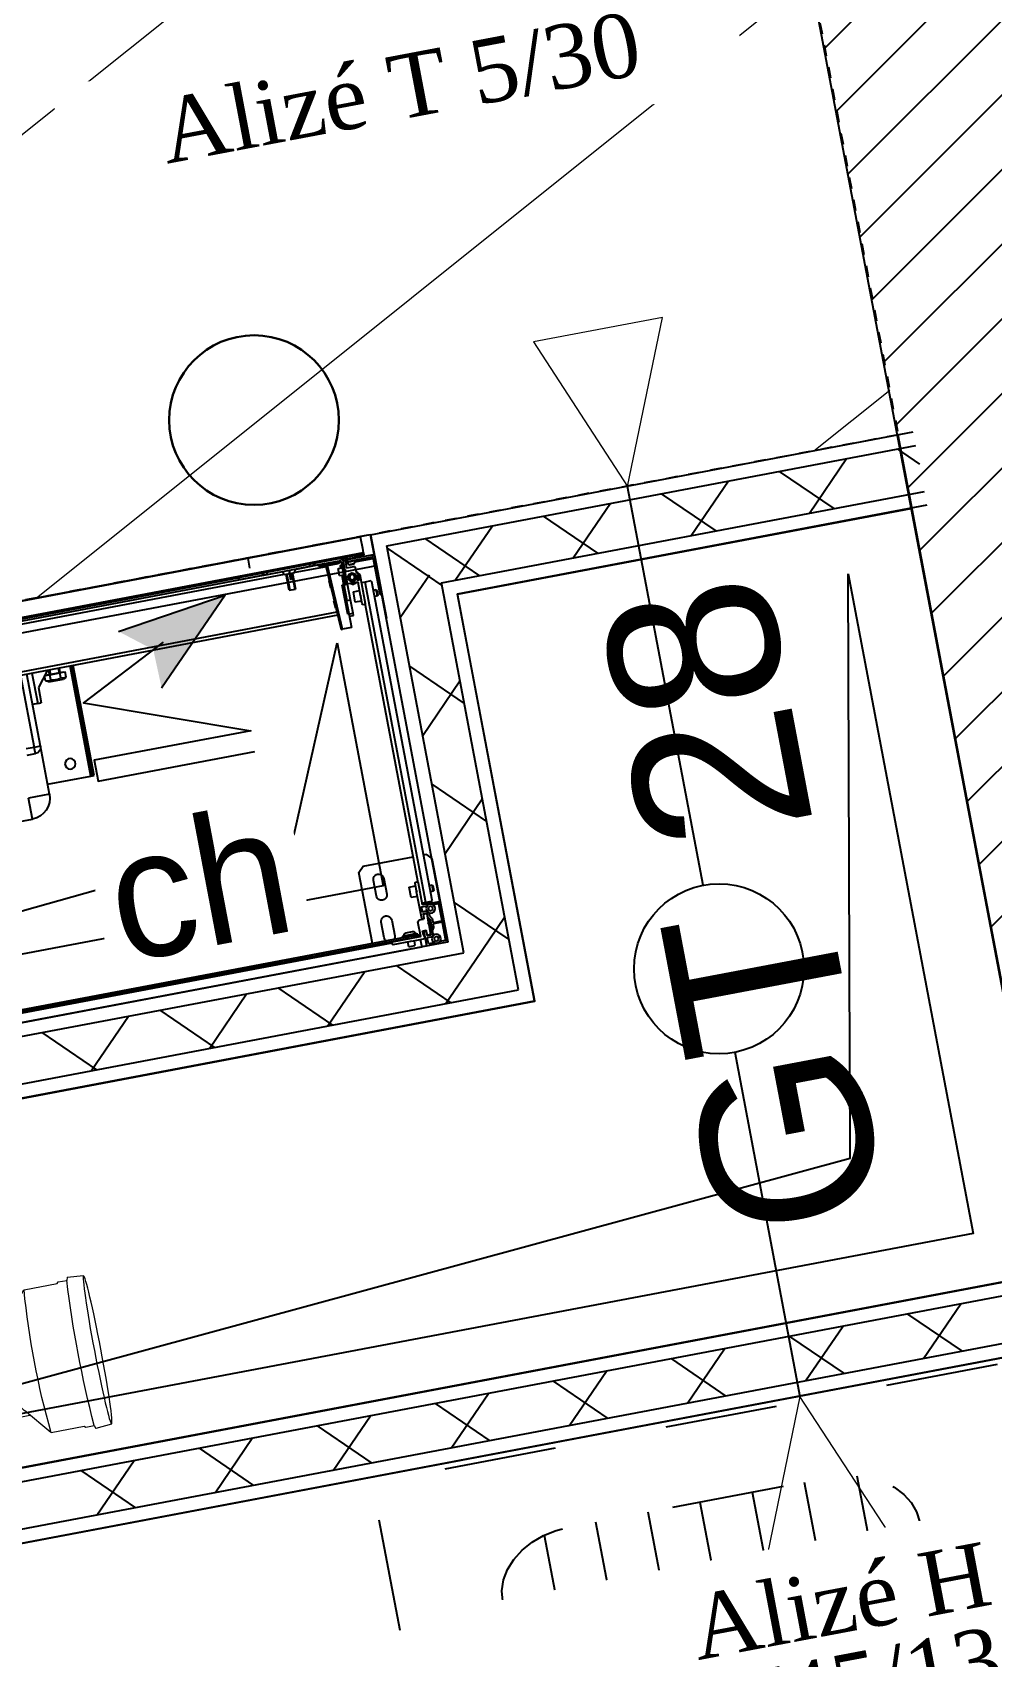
# Model space of a CAD drawing. Header units: centimetres. Extents: x 209280 to 319866, y -365283 to -277503.
# Drawn here: x 225575 to 226478, y -348580 to -347051 of the extents above; entities that cross this region are included whole.
import ezdxf

# ---------------------------------------------------------------- set-up
doc = ezdxf.new("R2010")
doc.units = ezdxf.units.CM
doc.linetypes.add('Style de ligne -1', pattern=[0.41664, 0.20828, -0.20836])
doc.layers.get('0').update_dxf_attribs({"color": 252})
for name, color, linetype in [('3-BAT C-Niveau 1', 252, 'Continuous'), ('prlm-EAU-CHU', 42, 'Continuous'), ('prlm-GT', 242, 'Continuous'), ('prlm-MOD', 64, 'Continuous'), ('prlm-VMC', 93, 'Continuous')]:
    doc.layers.add(name, color=color, linetype=linetype)
doc.layers.add('prlm-ELEC-CFO', color=1, linetype='Continuous', lineweight=25)
doc.styles.add('Geneva', font='arial.ttf')
doc.styles.add('prlm-elec-cfo', font='comic.ttf', dxfattribs={"height": 12})
doc.styles.add('prlm-vmc', font='pala.ttf', dxfattribs={"height": 14})

# ---------------------------------------------------------------- blocks, each defined once
blk = doc.blocks.new('MTI900_Alu_390')
at = {"layer": 'prlm-MOD', "color": 1, "linetype": 'Continuous'}
for p, q in [((-4.225, 0), (4.225, 0)), ((4.278, 0), (4.225, 0)), ((4.225, -0.07), (4.225, 0)), ((4.472, 0), (4.278, 0)), ((4.475, 0), (4.472, 0)), ((4.475, -0.003), (4.475, 0)), ((-4.105, -0.105), (4.105, -0.105)), ((-4.1, -0.12), (4.1, -0.12)), ((-3.96, -0.09), (3.96, -0.09)), ((3.775, -0.12), (3.775, -0.8)), ((3.895, -0.15), (3.895, -0.3)), ((3.96, -0.073), (3.96, -0.097)), ((4.13, -0.07), (3.963, -0.07)), ((3.963, -0.1), (4.229, -0.1)), ((3.995, -0.3), (3.995, -0.15)), ((4.067, -0.12), (4.067, -0.125)), ((4.067, -0.125), (4.203, -0.125)), ((4.067, -0.125), (4.067, -0.135)), ((4.067, -0.135), (4.203, -0.135)), ((4.105, -0.115), (4.095, -0.125)), ((4.105, -0.025), (4.165, -0.025)), ((4.105, -0.025), (4.105, -0.07)), ((4.105, -0.1), (4.105, -0.115)), ((4.165, -0.115), (4.105, -0.115)), ((4.135, -0.075), (4.13, -0.07)), ((4.14, -0.07), (4.135, -0.075)), ((4.267, -0.07), (4.14, -0.07)), ((4.165, -0.07), (4.165, -0.025)), ((4.165, -0.115), (4.165, -0.1)), ((4.165, -0.105), (4.225, -0.105)), ((4.175, -0.125), (4.165, -0.115)), ((4.17, -0.12), (4.225, -0.12)), ((4.203, -0.125), (4.203, -0.12)), ((4.203, -0.135), (4.203, -0.125)), ((4.225, -0.105), (4.225, -0.1)), ((4.225, -0.105), (4.225, -0.12)), ((4.235, -0.1), (4.235, -0.24)), ((4.26, -0.12), (4.27, -0.09)), ((4.26, -0.142), (4.26, -0.12)), ((4.292, -0.145), (4.263, -0.145)), ((4.27, -0.09), (4.27, -0.073)), ((4.275, -0.003), (4.275, -0.137)), ((4.278, -0.14), (4.292, -0.14)), ((4.293, -0.021), (4.293, -0.074)), ((4.295, -0.137), (4.295, -0.098)), ((4.295, -0.137), (4.295, -0.142)), ((4.347, -0.018), (4.296, -0.018)), ((4.296, -0.077), (4.331, -0.077)), ((4.298, -0.095), (4.332, -0.095)), ((4.327, -0.1), (4.298, -0.1)), ((4.33, -0.195), (4.33, -0.103)), ((4.335, -0.098), (4.335, -0.134)), ((4.336, -0.136), (4.354, -0.164)), ((4.353, -0.086), (4.353, -0.129)), ((4.354, -0.13), (4.372, -0.159)), ((4.355, -0.038), (4.375, -0.027)), ((4.355, -0.062), (4.355, -0.038)), ((4.375, -0.073), (4.355, -0.062)), ((4.375, -0.027), (4.395, -0.038)), ((4.395, -0.062), (4.375, -0.073)), ((4.395, -0.038), (4.395, -0.062)), ((4.454, -0.018), (4.403, -0.018)), ((4.457, -0.191), (4.457, -0.021)), ((4.475, -0.387), (4.475, -0.003)), ((4.103, -0.158), (4.168, -0.158)), ((4.235, -0.24), (4.25, -0.255)), ((4.25, -0.255), (4.292, -0.255)), ((4.275, -0.263), (4.275, -0.52)), ((4.292, -0.26), (4.278, -0.26)), ((4.295, -0.258), (4.295, -0.263)), ((4.295, -0.302), (4.295, -0.263)), ((4.298, -0.3), (4.327, -0.3)), ((4.332, -0.305), (4.298, -0.305)), ((4.33, -0.195), (4.325, -0.2)), ((4.325, -0.2), (4.33, -0.205)), ((4.338, -0.16), (4.33, -0.16)), ((4.33, -0.168), (4.342, -0.168)), ((4.33, -0.297), (4.33, -0.205)), ((4.33, -0.232), (4.342, -0.232)), ((4.33, -0.24), (4.338, -0.24)), ((4.354, -0.236), (4.335, -0.265)), ((4.335, -0.265), (4.335, -0.302)), ((4.338, -0.16), (4.338, -0.24)), ((4.355, -0.19), (4.338, -0.16)), ((4.338, -0.24), (4.355, -0.21)), ((4.353, -0.271), (4.353, -0.304)), ((4.373, -0.24), (4.354, -0.27)), ((4.355, -0.166), (4.355, -0.234)), ((4.373, -0.16), (4.373, -0.191)), ((4.373, -0.209), (4.373, -0.24)), ((4.454, -0.194), (4.376, -0.194)), ((4.376, -0.206), (4.454, -0.206)), ((4.457, -0.369), (4.457, -0.209)), ((4.293, -0.326), (4.293, -0.369)), ((4.328, -0.323), (4.296, -0.323)), ((4.296, -0.372), (4.347, -0.372)), ((4.305, -0.6), (4.305, -0.393)), ((4.34, -0.405), (4.305, -0.405)), ((4.308, -0.39), (4.472, -0.39)), ((4.34, -0.405), (4.34, -3.475)), ((4.395, -0.405), (4.34, -0.405)), ((4.355, -0.328), (4.375, -0.317)), ((4.355, -0.352), (4.355, -0.328)), ((4.375, -0.363), (4.355, -0.352)), ((4.375, -0.317), (4.395, -0.328)), ((4.395, -0.352), (4.375, -0.363)), ((4.395, -0.328), (4.395, -0.352)), ((4.405, -0.415), (4.395, -0.405)), ((4.403, -0.372), (4.454, -0.372)), ((4.405, -0.415), (4.405, -3.465)), ((4.475, -0.8), (4.475, -0.387)), ((3.895, -0.55), (3.895, -0.7)), ((3.995, -0.7), (3.995, -0.55)), ((4.215, -0.475), (4.215, -0.575)), ((4.275, -0.475), (4.215, -0.475)), ((4.215, -0.575), (4.275, -0.575)), ((4.275, -0.52), (4.278, -0.523)), ((4.275, -0.52), (4.275, -0.53)), ((4.278, -0.527), (4.275, -0.53)), ((4.275, -0.53), (4.275, -0.6)), ((4.285, -0.61), (4.295, -0.61)), ((4.305, -0.6), (4.305, -3.277)), ((4.43, -0.495), (4.405, -0.495)), ((4.405, -0.555), (4.43, -0.555)), ((4.43, -0.495), (4.43, -0.555)), ((4.435, -0.5), (4.43, -0.495)), ((4.43, -0.555), (4.435, -0.55)), ((4.435, -0.55), (4.435, -0.5)), ((3.775, -0.8), (3.825, -0.85)), ((3.825, -0.85), (4.305, -0.85)), ((4.405, -0.85), (4.425, -0.85)), ((4.425, -0.85), (4.475, -0.8)), ((-0.85, -1.865), (0.85, -1.865)), ((0.85, -1.865), (0.85, -2.065)), ((1.05, -2.065), (0.85, -2.065)), ((1.05, -2.065), (1.05, -2.525)), ((1.05, -2.16), (1.465, -2.16)), ((1.465, -2.16), (1.48, -2.16)), ((1.465, -2.16), (1.465, -3.215)), ((1.48, -2.16), (1.48, -3.215)), ((1.48, -2.16), (1.495, -2.16)), ((1.495, -2.16), (1.495, -3.215)), ((0.912, -2.465), (0.99, -2.465)), ((0.99, -2.525), (0.912, -2.525)), ((0.99, -2.465), (0.99, -2.525)), ((0.99, -3.215), (0.99, -2.525)), ((1.05, -2.525), (0.99, -2.525)), ((1.05, -2.525), (1.05, -3.215)), ((1.1, -2.925), (1.05, -2.925)), ((1.1, -3.215), (1.1, -2.925)), ((1.1, -2.925), (1.134, -2.925)), ((1.134, -3.071), (1.134, -2.925)), ((1.25, -3.215), (1.134, -3.071)), ((1.24, -3.106), (1.212, -3.12)), ((1.212, -3.12), (1.212, -3.167)), ((1.214, -3.17), (1.236, -3.17)), ((1.225, -3.17), (1.225, -3.172)), ((1.225, -3.172), (1.395, -3.172)), ((1.236, -3.17), (1.261, -3.17)), ((1.24, -3.106), (1.38, -3.106)), ((1.26, -3.172), (1.26, -3.215)), ((1.261, -3.12), (1.261, -3.17)), ((1.261, -3.17), (1.31, -3.17)), ((1.269, -3.215), (1.269, -3.172)), ((1.31, -3.17), (1.359, -3.17)), ((1.351, -3.215), (1.351, -3.172)), ((1.359, -3.12), (1.359, -3.17)), ((1.359, -3.17), (1.384, -3.17)), ((1.36, -3.215), (1.36, -3.172)), ((1.408, -3.12), (1.38, -3.106)), ((1.384, -3.17), (1.408, -3.17)), ((1.395, -3.172), (1.395, -3.17)), ((1.408, -3.12), (1.408, -3.17)), ((4.007, -3.691), (4.035, -3.077)), ((4.05, -3.077), (4.022, -3.692)), ((4.035, -3.077), (4.05, -3.077)), ((4.135, -3.077), (4.05, -3.077)), ((4.125, -3.207), (4.125, -3.487)), ((4.125, -3.207), (4.175, -3.207)), ((4.136, -3.497), (4.135, -3.077)), ((4.135, -3.187), (4.175, -3.187)), ((4.175, -3.187), (4.175, -3.207)), ((4.175, -3.207), (4.175, -3.337)), ((4.029, -3.215), (-0.132, -3.215)), ((4.027, -3.245), (-0.132, -3.245)), ((4.017, -3.356), (4.021, -3.285)), ((4.017, -3.356), (4.022, -3.356)), ((4.026, -3.286), (4.021, -3.285)), ((4.14, -3.337), (4.175, -3.337)), ((4.14, -3.487), (4.14, -3.337)), ((4.175, -3.337), (4.175, -3.487)), ((4.215, -3.305), (4.215, -3.405)), ((4.275, -3.305), (4.215, -3.305)), ((4.275, -3.277), (4.275, -3.346)), ((4.275, -3.346), (4.275, -3.358)), ((4.275, -3.358), (4.275, -3.484)), ((4.276, -3.348), (4.278, -3.35)), ((4.278, -3.354), (4.276, -3.356)), ((4.295, -3.267), (4.285, -3.267)), ((4.305, -3.553), (4.305, -3.277)), ((4.43, -3.325), (4.405, -3.325)), ((4.43, -3.325), (4.43, -3.385)), ((4.435, -3.33), (4.43, -3.325)), ((4.435, -3.38), (4.435, -3.33)), ((4.455, -3.355), (4.455, -3.335)), ((4.455, -3.335), (4.475, -3.335)), ((4.455, -3.69), (4.455, -3.355)), ((4.475, -3.355), (4.455, -3.355)), ((4.475, -3.335), (4.475, -3.355)), ((4.475, -3.69), (4.475, -3.355)), ((4.008, -3.552), (4.012, -3.482)), ((4.017, -3.482), (4.012, -3.482)), ((4.125, -3.487), (4.14, -3.487)), ((4.14, -3.497), (4.136, -3.497)), ((4.14, -3.487), (4.155, -3.487)), ((4.14, -3.487), (4.14, -3.577)), ((4.155, -3.487), (4.175, -3.487)), ((4.155, -3.497), (4.155, -3.487)), ((4.155, -3.702), (4.155, -3.497)), ((4.175, -3.497), (4.155, -3.497)), ((4.175, -3.487), (4.175, -3.49)), ((4.175, -3.49), (4.175, -3.601)), ((4.272, -3.487), (4.178, -3.487)), ((4.215, -3.405), (4.275, -3.405)), ((4.22, -3.478), (4.23, -3.472)), ((4.23, -3.472), (4.24, -3.478)), ((4.271, -3.507), (4.271, -3.518)), ((4.287, -3.504), (4.274, -3.504)), ((4.285, -3.504), (4.29, -3.507)), ((4.29, -3.549), (4.29, -3.507)), ((4.34, -3.475), (4.305, -3.475)), ((4.395, -3.475), (4.34, -3.475)), ((4.395, -3.475), (4.405, -3.465)), ((4.405, -3.385), (4.43, -3.385)), ((4.43, -3.385), (4.435, -3.38)), ((3.625, -3.532), (3.685, -3.532)), ((3.625, -3.532), (3.625, -3.682)), ((3.631, -3.682), (3.631, -3.532)), ((3.655, -3.641), (3.655, -3.627)), ((3.66, -3.627), (3.655, -3.627)), ((3.655, -3.717), (3.655, -3.641)), ((3.66, -3.641), (3.655, -3.641)), ((3.66, -3.641), (3.66, -3.627)), ((3.66, -3.717), (3.66, -3.641)), ((3.679, -3.682), (3.679, -3.532)), ((3.685, -3.682), (3.685, -3.532)), ((4.008, -3.552), (4.013, -3.552)), ((4.115, -3.577), (4.115, -3.647)), ((4.155, -3.577), (4.115, -3.577)), ((4.115, -3.647), (4.155, -3.647)), ((4.14, -3.647), (4.14, -3.657)), ((4.175, -3.623), (4.175, -3.601)), ((4.175, -3.623), (4.175, -3.734)), ((4.176, -3.603), (4.183, -3.61)), ((4.183, -3.614), (4.176, -3.621)), ((4.195, -3.561), (4.195, -3.523)), ((4.195, -3.674), (4.195, -3.64)), ((4.198, -3.637), (4.266, -3.637)), ((4.222, -3.663), (4.213, -3.676)), ((4.227, -3.657), (4.225, -3.659)), ((4.265, -3.659), (4.225, -3.659)), ((4.225, -3.659), (4.225, -3.662)), ((4.265, -3.662), (4.225, -3.662)), ((4.263, -3.657), (4.227, -3.657)), ((4.229, -3.657), (4.229, -3.662)), ((4.261, -3.657), (4.261, -3.662)), ((4.265, -3.659), (4.263, -3.657)), ((4.265, -3.662), (4.265, -3.659)), ((4.268, -3.521), (4.266, -3.521)), ((4.277, -3.676), (4.268, -3.663)), ((4.273, -3.542), (4.276, -3.542)), ((4.276, -3.627), (4.276, -3.584)), ((4.277, -3.582), (4.304, -3.555)), ((4.279, -3.545), (4.279, -3.549)), ((4.291, -3.577), (4.281, -3.583)), ((4.282, -3.552), (4.287, -3.552)), ((4.291, -3.568), (4.291, -3.577)), ((-4.375, -3.737), (4.375, -3.737)), ((4.375, -3.747), (-4.375, -3.747)), ((-0.167, -3.735), (3.175, -3.735)), ((-0.16, -3.715), (3.598, -3.715)), ((3.604, -3.685), (-0.15, -3.685)), ((3.175, -3.717), (3.185, -3.717)), ((3.175, -3.737), (3.175, -3.717)), ((3.185, -3.717), (3.403, -3.717)), ((3.185, -3.717), (3.185, -3.737)), ((3.403, -3.737), (3.403, -3.717)), ((3.403, -3.717), (3.417, -3.717)), ((3.417, -3.717), (3.45, -3.717)), ((3.417, -3.717), (3.417, -3.737)), ((3.45, -3.717), (3.86, -3.717)), ((3.45, -3.717), (3.45, -3.737)), ((3.605, -3.682), (3.598, -3.717)), ((3.655, -3.682), (3.605, -3.682)), ((3.705, -3.682), (3.66, -3.682)), ((3.712, -3.717), (3.705, -3.682)), ((4.007, -3.685), (3.706, -3.685)), ((3.712, -3.715), (3.935, -3.715)), ((3.86, -3.717), (3.893, -3.717)), ((3.86, -3.717), (3.86, -3.737)), ((3.893, -3.717), (3.907, -3.717)), ((3.893, -3.737), (3.893, -3.717)), ((3.907, -3.717), (4.14, -3.717)), ((3.907, -3.717), (3.907, -3.737)), ((3.935, -3.717), (3.935, -3.712)), ((3.965, -3.712), (3.935, -3.712)), ((3.945, -3.702), (3.965, -3.702)), ((3.965, -3.702), (4.105, -3.702)), ((3.965, -3.712), (3.965, -3.702)), ((3.965, -3.712), (3.965, -3.717)), ((4.105, -3.712), (3.965, -3.712)), ((4.007, -3.692), (4.007, -3.691)), ((4.007, -3.691), (4.022, -3.692)), ((4.022, -3.692), (4.125, -3.692)), ((4.022, -3.692), (4.022, -3.692)), ((4.105, -3.702), (4.125, -3.702)), ((4.105, -3.712), (4.105, -3.702)), ((4.105, -3.717), (4.105, -3.712)), ((4.135, -3.712), (4.105, -3.712)), ((4.125, -3.692), (4.125, -3.702)), ((4.135, -3.712), (4.135, -3.717)), ((4.165, -3.726), (4.165, -3.737)), ((4.175, -3.734), (4.175, -3.737)), ((4.195, -3.722), (4.195, -3.693)), ((4.195, -3.695), (4.215, -3.695)), ((4.215, -3.715), (4.195, -3.715)), ((4.211, -3.677), (4.198, -3.677)), ((4.198, -3.69), (4.225, -3.69)), ((4.198, -3.725), (4.212, -3.725)), ((4.215, -3.695), (4.45, -3.695)), ((4.215, -3.695), (4.215, -3.715)), ((4.215, -3.715), (4.45, -3.715)), ((4.215, -3.72), (4.225, -3.72)), ((4.215, -3.722), (4.215, -3.72)), ((4.225, -3.716), (4.221, -3.72)), ((4.225, -3.69), (4.225, -3.695)), ((4.229, -3.716), (4.225, -3.716)), ((4.228, -3.692), (4.237, -3.692)), ((4.229, -3.69), (4.229, -3.695)), ((4.26, -3.715), (4.231, -3.715)), ((4.243, -3.732), (4.238, -3.737)), ((4.243, -3.687), (4.239, -3.691)), ((4.249, -3.734), (4.241, -3.734)), ((4.251, -3.691), (4.247, -3.687)), ((4.252, -3.737), (4.247, -3.732)), ((4.253, -3.692), (4.263, -3.692)), ((4.261, -3.69), (4.261, -3.695)), ((4.265, -3.716), (4.262, -3.716)), ((4.283, -3.69), (4.265, -3.69)), ((4.265, -3.695), (4.265, -3.69)), ((4.269, -3.72), (4.265, -3.716)), ((4.265, -3.72), (4.283, -3.72)), ((4.452, -3.677), (4.279, -3.677)), ((4.286, -3.692), (4.445, -3.692)), ((4.342, -3.715), (4.289, -3.715)), ((4.295, -3.734), (4.295, -3.73)), ((4.298, -3.727), (4.342, -3.727)), ((4.378, -3.727), (4.298, -3.727)), ((4.298, -3.727), (4.298, -3.737)), ((4.345, -3.724), (4.345, -3.718)), ((4.375, -3.737), (4.375, -3.747)), ((4.375, -3.747), (4.378, -3.747)), ((4.375, -3.792), (4.375, -3.747)), ((4.375, -3.902), (4.375, -3.792)), ((4.378, -3.747), (4.378, -3.727)), ((4.455, -3.682), (4.455, -3.68)), ((-4.375, -3.902), (4.375, -3.902))]:
    blk.add_line(p, q, dxfattribs=at)
at = {"layer": 'prlm-MOD', "color": 1, "ltscale": 50}
blk.add_lwpolyline([(3.3, -3.806), (3.3, -3.902)], dxfattribs=at)
at = {"layer": 'prlm-MOD', "color": 1, "linetype": 'Continuous'}
for centre, radius in [((4.375, -0.05), 0.0425), ((4.375, -0.34), 0.0425), ((1.295, -2.31), 0.05), ((4.23, -3.542), 0.035), ((4.23, -3.542), 0.03), ((4.23, -3.542), 0.025)]:
    blk.add_circle(centre, radius, dxfattribs=at)
for centre, radius, start, end in [((4.278, -0.003), 0.003, 90, 180), ((4.472, -0.003), 0.003, 0, 90), ((3.945, -0.15), 0.05, 143.1301, 180), ((3.963, -0.073), 0.003, 90, 180), ((3.963, -0.097), 0.003, 180, 270), ((3.945, -0.15), 0.05, 0, 36.8699), ((4.103, -0.133), 0.02, 185.7392, 187.1808), ((4.103, -0.138), 0.02, 171.3731, 270), ((4.168, -0.138), 0.02, 270, 8.6269), ((4.168, -0.133), 0.02, 352.8192, 354.2608), ((4.232, -0.1), 0.003, 0, 180), ((4.263, -0.12), 0.003, 161.5651, 180), ((4.263, -0.142), 0.003, 180, 270), ((4.267, -0.073), 0.003, 0, 90), ((4.267, -0.09), 0.003, 341.5651, 0), ((4.278, -0.137), 0.003, 180, 270), ((4.292, -0.137), 0.003, 270, 0), ((4.292, -0.142), 0.003, 270, 0), ((4.296, -0.021), 0.003, 90, 180), ((4.296, -0.074), 0.003, 180, 270), ((4.298, -0.098), 0.003, 90, 180), ((4.298, -0.103), 0.003, 90, 180), ((4.327, -0.103), 0.003, 0, 90), ((4.331, -0.067), 0.01, 270, 326.3475), ((4.332, -0.098), 0.003, 0, 90), ((4.338, -0.134), 0.003, 180, 213.6901), ((4.347, -0.021), 0.003, 84.5182, 90), ((4.356, -0.129), 0.003, 180, 213.6901), ((4.403, -0.021), 0.003, 90, 95.4818), ((4.454, -0.021), 0.003, 0, 90), ((3.945, -0.3), 0.05, 180, 0), ((4.278, -0.263), 0.003, 90, 180), ((4.292, -0.258), 0.003, 0, 90), ((4.292, -0.263), 0.003, 0, 90), ((4.298, -0.297), 0.003, 180, 270), ((4.298, -0.302), 0.003, 180, 270), ((4.327, -0.297), 0.003, 270, 0), ((4.332, -0.302), 0.003, 270, 0), ((4.356, -0.271), 0.003, 146.3099, 180), ((4.352, -0.166), 0.003, 0, 33.6901), ((4.352, -0.234), 0.003, 326.3099, 0), ((4.37, -0.16), 0.003, 0, 33.6901), ((4.376, -0.191), 0.003, 180, 270), ((4.376, -0.209), 0.003, 90, 180), ((4.454, -0.191), 0.003, 270, 0), ((4.454, -0.209), 0.003, 0, 90), ((4.296, -0.326), 0.003, 90, 180), ((4.296, -0.369), 0.003, 180, 270), ((4.308, -0.393), 0.003, 90, 180), ((4.328, -0.333), 0.01, 46.149, 90), ((4.347, -0.369), 0.003, 270, 275.4818), ((4.403, -0.369), 0.003, 264.5182, 270), ((4.454, -0.369), 0.003, 270, 0), ((4.472, -0.387), 0.003, 270, 0), ((3.945, -0.55), 0.05, 0, 180), ((4.285, -0.6), 0.01, 180, 270), ((4.276, -0.525), 0.003, 315, 45), ((4.295, -0.6), 0.01, 270, 0), ((3.945, -0.7), 0.05, 180, 0), ((0.85, -2.065), 0.2, 0, 90), ((0.99, -2.525), 0.06, 0, 90), ((1.236, -3.162), 0.0487, 59.7422, 120.2578), ((1.384, -3.162), 0.0487, 59.7422, 120.2578), ((4.285, -3.277), 0.01, 90, 180), ((4.278, -3.346), 0.003, 180, 225), ((4.278, -3.358), 0.003, 135, 180), ((4.276, -3.352), 0.003, 315, 45), ((4.295, -3.277), 0.01, 0, 90), ((4.178, -3.49), 0.003, 90, 180), ((4.23, -3.542), 0.04, 33.9272, 355.9994), ((4.23, -3.542), 0.065, 57.7958, 122.2042), ((4.23, -3.542), 0.06, 66.4435, 113.5565), ((4.274, -3.507), 0.003, 90, 180), ((4.272, -3.484), 0.003, 270, 0), ((4.23, -3.542), 0.06, 0, 39.2965), ((4.23, -3.542), 0.065, 22.6199, 35.7758), ((4.287, -3.507), 0.003, 0, 90), ((4.16, -3.657), 0.02, 180, 230.1159), ((4.178, -3.601), 0.003, 180, 225), ((4.178, -3.623), 0.003, 135, 180), ((4.181, -3.612), 0.003, 315, 45), ((4.198, -3.64), 0.003, 90, 180), ((4.225, -3.665), 0.003, 90, 145.008), ((4.266, -3.518), 0.003, 213.9272, 270), ((4.23, -3.542), 0.04, 0, 33.9272), ((4.265, -3.665), 0.003, 34.992, 90), ((4.266, -3.627), 0.01, 270, 0), ((4.268, -3.518), 0.003, 270, 0), ((4.273, -3.545), 0.003, 90, 175.9994), ((4.23, -3.542), 0.04, 355.9994, 0), ((4.276, -3.545), 0.003, 0, 90), ((4.23, -3.542), 0.065, 315.0475, 333.838), ((4.279, -3.584), 0.003, 135, 180), ((4.282, -3.549), 0.003, 180, 270), ((4.287, -3.549), 0.003, 270, 0), ((4.23, -3.542), 0.06, 351.491, 0), ((4.302, -3.553), 0.003, 315, 0), ((3.945, -3.712), 0.01, 90, 180), ((3.997, -3.692), 0.01, 270, 357.3974), ((4.125, -3.712), 0.02, 347.588, 90), ((4.125, -3.712), 0.01, 0, 90), ((4.14, -3.702), 0.035, 270, 0), ((4.14, -3.702), 0.015, 270, 0), ((4.115, -3.71), 0.05, 37.0861, 50.1159), ((4.178, -3.734), 0.003, 180, 270), ((4.198, -3.674), 0.003, 180, 270), ((4.198, -3.693), 0.003, 90, 180), ((4.198, -3.722), 0.003, 180, 270), ((4.211, -3.674), 0.003, 270, 325.008), ((4.212, -3.722), 0.003, 270, 0), ((4.225, -3.693), 0.003, 19.4712, 90), ((4.215, -3.715), 0.01, 353.9388, 0), ((4.225, -3.717), 0.003, 270, 350.4059), ((4.231, -3.718), 0.003, 90, 170.4059), ((4.237, -3.689), 0.003, 270, 315), ((4.245, -3.689), 0.003, 45, 135), ((4.245, -3.734), 0.003, 45, 135), ((4.253, -3.689), 0.003, 225, 270), ((4.26, -3.718), 0.003, 9.5941, 90), ((4.265, -3.717), 0.003, 189.5941, 270), ((4.265, -3.693), 0.003, 90, 160.5288), ((4.275, -3.715), 0.01, 180, 186.0612), ((4.279, -3.674), 0.003, 214.992, 270), ((4.283, -3.693), 0.003, 19.4712, 90), ((4.283, -3.717), 0.003, 270, 350.4059), ((4.289, -3.718), 0.003, 90, 170.4059), ((4.292, -3.734), 0.003, 270, 0), ((4.298, -3.73), 0.003, 90, 180), ((4.342, -3.718), 0.003, 0, 90), ((4.342, -3.724), 0.003, 270, 0), ((4.445, -3.682), 0.01, 270, 0), ((4.45, -3.69), 0.025, 270, 0), ((4.45, -3.69), 0.005, 270, 0), ((4.452, -3.68), 0.003, 0, 90)]:
    blk.add_arc(centre, radius, start, end, dxfattribs=at)
for centre, major_axis, ratio, start_param, end_param in [((3.997, -3.692), (-0.025, 0), 0.4, 1.570796, 3.096169), ((4.022, -3.693), (-0.015, 0.0007), 0.045361, -1.568734, 0)]:
    blk.add_ellipse(centre, major_axis=major_axis, ratio=ratio, start_param=start_param, end_param=end_param, dxfattribs=at)
blk.add_open_spline([(1.261, -3.12), (1.269, -3.118), (1.277, -3.117), (1.294, -3.114), (1.302, -3.114), (1.314, -3.114), (1.318, -3.114), (1.326, -3.114), (1.331, -3.115), (1.343, -3.117), (1.351, -3.118), (1.359, -3.12)], degree=3, knots=[0, 0, 0, 0, 0.25, 0.25, 0.5, 0.5, 0.625, 0.625, 0.75, 0.75, 1, 1, 1, 1], dxfattribs=at)
blk = doc.blocks.new('xi.be')
at = {"layer": 'prlm-VMC', "color": 0, "linetype": 'ByBlock', "lineweight": 5, "flags": 128}
blk.add_lwpolyline([(-6.17, -15), (6.17, -15), (0, 0)], close=True, dxfattribs=at)
at = {"layer": 'prlm-VMC', "color": 0, "linetype": 'ByBlock', "lineweight": 5}
blk.add_solid([(0, -1), (5.17, -14), (-5.17, -14), (0, -1)], dxfattribs=at)
blk = doc.blocks.new('xi.aam22')
at = {"layer": 'prlm-EAU-CHU', "color": 0, "lineweight": 13}
for p, q in [((-5.8, 13.12), (-5.89, 11.33)), ((5.89, 11.33), (5.8, 13.12)), ((-5.41, 10.46), (-5.41, 7.11)), ((5.41, 7.11), (5.41, 10.46)), ((-13.12, 7.25), (-14.67, 7.11)), ((-13.12, 7.25), (-13.03, 6.97)), ((-12.22, 6.97), (-13.03, 6.97)), ((-12.09, 6.85), (-12.22, 6.97)), ((-8.92, 6.85), (-12.09, 6.85)), ((-6.83, 4.34), (-8.91, 6.84)), ((-5, 6.32), (-5, 4.87)), ((5, 3.93), (5, 6.32)), ((-7.27, 4.87), (-4.96, 4.87)), ((-8.91, -6.84), (-6.83, -4.34)), ((-4.09, -4.87), (-7.27, -4.87)), ((-14.67, -7.11), (-13.12, -7.25)), ((-13.03, -6.94), (-13.12, -7.25)), ((-13.03, -6.97), (-12.22, -6.97)), ((-12.22, -6.97), (-12.09, -6.85)), ((-12.09, -6.85), (-8.92, -6.85))]:
    blk.add_line(p, q, dxfattribs=at)
at = {"layer": 'prlm-EAU-CHU', "color": 0, "lineweight": 13, "flags": 128}
blk.add_lwpolyline([(-4.96, 4.87), (-4.86, 4.84), (-4.68, 4.73), (-4.43, 4.56)], dxfattribs=at)
at = {"layer": 'prlm-EAU-CHU', "color": 0, "lineweight": 13}
for radius in [6.36, 4.67]:
    blk.add_circle((0, 0), radius, dxfattribs=at)
for centre, radius, start, end in [((-119.65, -0.01), 106.84, 356.281, 3.7477), ((-87.18, 0), 78.56, 354.9975, 5.0025), ((-4.48, 7.14), 0.936, 184.6605, 218.1259), ((-2.54, 9.09), 3.68, 223.507, 258.776), ((2.54, 9.09), 3.68, 281.224, 316.493), ((4.48, 7.14), 0.936, 321.8741, 355.3395), ((-11.68, 0.73), 6.05, 16.1332, 36.5542), ((-11.68, -0.73), 6.05, 323.4458, 343.8668)]:
    blk.add_arc(centre, radius, start, end, dxfattribs=at)
for centre, major_axis, ratio in [((0, 13.07), (5.79, 0), 0.383426), ((0, 13.07), (5.11, 0), 0.383329), ((-14.67, 0), (0, -7.1), 0.043635)]:
    blk.add_ellipse(centre, major_axis=major_axis, ratio=ratio, dxfattribs=at)
for centre, major_axis, ratio, start_param, end_param in [((0, 12.09), (-4.1, -0.03), 0.383971, 2.986035, 6.398097), ((0, 11.41), (-5.89, 0), 0.391508, 0.036281, 3.105311)]:
    blk.add_ellipse(centre, major_axis=major_axis, ratio=ratio, start_param=start_param, end_param=end_param, dxfattribs=at)
blk = doc.blocks.new('xi.CH')
at = {"layer": 'prlm-ELEC-CFO', "lineweight": 5}
blk.add_hatch(color=0, dxfattribs=at).paths.add_polyline_path([(-3, 6), (-0.1, 3.7), (0, 0), (7.5, 7.5)])
at = {"layer": 'prlm-ELEC-CFO', "color": 0}
for points in [[(-3, 6), (7.5, 7.5), (0, 0)], [(0.95, 4.23), (-7.5, 0), (7.5, -5.5), (-7.5, -5.5), (-7.5, -7.5), (7.5, -7.5)]]:
    blk.add_lwpolyline(points, dxfattribs=at)
blk = doc.blocks.new('Groupe-122-1')
at = {"linetype": 'Style de ligne -1', "ltscale": 50.8}
for p, q in [((13734.04, -48311.63), (13739.63, -48341.1)), ((13739, -48311.03), (13744.47, -48339.84)), ((13724.22, -48313.5), (13729.81, -48342.96)), ((13729.13, -48312.57), (13734.72, -48342.03)), ((13714.4, -48315.36), (13720, -48344.83)), ((13719.31, -48314.43), (13724.9, -48343.9)), ((13709.56, -48316.62), (13715.03, -48345.43)), ((13744.47, -48339.84), (13744.54, -48340.17)), ((13715.03, -48345.43), (13715.09, -48345.76))]:
    blk.add_line(p, q, dxfattribs=at)
at = {"linetype": 'Style de ligne -1', "ltscale": 50.8, "flags": 128}
blk.add_lwpolyline([(13748.38, -48333.63), (13748.46, -48334.62), (13748.3, -48335.63), (13747.93, -48336.61), (13747.35, -48337.56), (13746.56, -48338.42), (13745.62, -48339.18), (13744.54, -48339.82), (13743.34, -48340.3), (13742.08, -48340.63), (13717.54, -48345.29), (13716.25, -48345.45), (13714.96, -48345.44), (13713.72, -48345.24), (13712.56, -48344.87), (13711.52, -48344.36), (13710.63, -48343.69), (13709.92, -48342.91), (13709.41, -48342.03), (13709.12, -48341.08), (13705.65, -48322.83), (13705.58, -48321.84), (13705.73, -48320.83), (13706.1, -48319.85), (13706.69, -48318.9), (13707.47, -48318.04), (13708.41, -48317.28), (13709.49, -48316.64), (13710.69, -48316.16), (13711.95, -48315.83), (13736.49, -48311.17), (13737.78, -48311.01), (13739.08, -48311.02), (13740.31, -48311.23), (13741.47, -48311.59), (13742.51, -48312.1), (13743.4, -48312.77), (13744.11, -48313.55), (13744.62, -48314.43), (13744.92, -48315.38), (13748.38, -48333.63)], close=True, dxfattribs=at)
blk = doc.blocks.new('Groupe-123-1')
at = {"linetype": 'Style de ligne -1', "ltscale": 50.8, "flags": 128}
for points in [[(13715.69, -48429.57), (13693.36, -48311.67), (13752.32, -48300.5), (13774.64, -48418.41)], [(13754.2, -48364.29), (13754.32, -48365.44), (13754.23, -48366.6), (13753.95, -48367.73), (13753.47, -48368.79), (13752.82, -48369.75), (13752.01, -48370.58), (13751.06, -48371.26), (13750.01, -48371.77), (13748.89, -48372.08), (13722.73, -48377.05), (13721.57, -48377.17), (13720.41, -48377.08), (13719.28, -48376.8), (13718.22, -48376.32), (13717.27, -48375.66), (13716.43, -48374.85), (13715.75, -48373.9), (13715.25, -48372.86), (13714.93, -48371.74), (13712.76, -48360.29), (13712.76, -48360.29), (13712.64, -48359.13), (13712.73, -48357.97), (13713.01, -48356.84), (13713.49, -48355.78), (13714.14, -48354.82), (13714.95, -48353.99), (13715.9, -48353.31), (13716.94, -48352.81), (13718.06, -48352.49), (13744.23, -48347.52), (13744.23, -48347.52), (13745.39, -48347.41), (13746.55, -48347.49), (13747.68, -48347.78), (13748.74, -48348.26), (13749.69, -48348.91), (13750.53, -48349.72), (13751.21, -48350.67), (13751.71, -48351.71), (13752.02, -48352.83), (13754.2, -48364.29)], [(13745.24, -48368.02), (13745.2, -48367.6), (13745.23, -48367.17), (13745.32, -48366.77), (13745.49, -48366.37), (13745.72, -48366.02), (13746.01, -48365.71), (13746.35, -48365.45), (13746.72, -48365.25), (13747.13, -48365.12), (13747.54, -48365.05), (13747.97, -48365.07), (13748.38, -48365.15), (13748.78, -48365.29), (13749.15, -48365.51), (13749.47, -48365.78), (13749.74, -48366.11), (13749.96, -48366.48), (13750.1, -48366.87), (13750.18, -48367.29), (13750.19, -48367.71), (13750.13, -48368.14), (13749.99, -48368.54), (13749.8, -48368.91), (13749.54, -48369.25), (13749.23, -48369.53), (13748.87, -48369.77), (13748.48, -48369.93), (13748.07, -48370.03), (13747.65, -48370.06), (13747.22, -48370.02), (13746.82, -48369.9), (13746.44, -48369.71), (13746.09, -48369.47), (13745.79, -48369.17), (13745.54, -48368.82), (13745.36, -48368.44)], [(13749.24, -48378.36), (13749.22, -48378.59), (13749.08, -48378.83), (13748.82, -48379.09), (13748.44, -48379.34), (13747.97, -48379.59), (13747.41, -48379.82), (13746.79, -48380.04), (13746.12, -48380.22), (13745.41, -48380.37), (13729, -48383.49), (13728.29, -48383.6), (13727.59, -48383.68), (13726.94, -48383.71), (13726.34, -48383.69), (13725.81, -48383.64), (13725.36, -48383.54), (13725.03, -48383.4), (13724.8, -48383.22), (13724.7, -48383.02), (13724.24, -48380.59), (13724.24, -48380.59), (13724.26, -48380.36), (13724.41, -48380.12), (13724.66, -48379.87), (13725.04, -48379.61), (13725.51, -48379.36), (13726.07, -48379.13), (13726.69, -48378.92), (13727.37, -48378.73), (13728.07, -48378.58), (13744.48, -48375.46), (13744.48, -48375.46), (13745.19, -48375.35), (13745.89, -48375.27), (13746.55, -48375.24), (13747.15, -48375.26), (13747.68, -48375.31), (13748.12, -48375.41), (13748.46, -48375.55), (13748.68, -48375.73), (13748.78, -48375.93), (13749.24, -48378.36)], [(13762.42, -48407.6), (13762.5, -48408.56), (13762.38, -48409.52), (13762.06, -48410.47), (13761.55, -48411.37), (13760.87, -48412.18), (13760.04, -48412.9), (13759.07, -48413.5), (13758.02, -48413.95), (13756.9, -48414.25), (13730.73, -48419.21), (13729.57, -48419.35), (13728.43, -48419.31), (13727.31, -48419.12), (13726.28, -48418.75), (13725.35, -48418.24), (13724.54, -48417.59), (13723.9, -48416.82), (13723.43, -48415.97), (13723.16, -48415.05), (13719.05, -48393.45), (13719.05, -48393.45), (13718.97, -48392.49), (13719.1, -48391.53), (13719.41, -48390.58), (13719.93, -48389.68), (13720.61, -48388.86), (13721.43, -48388.14), (13722.4, -48387.55), (13723.45, -48387.1), (13724.58, -48386.8), (13750.75, -48381.83), (13750.75, -48381.83), (13751.9, -48381.7), (13753.05, -48381.73), (13754.16, -48381.93), (13755.2, -48382.3), (13756.13, -48382.81), (13756.93, -48383.45), (13757.58, -48384.22), (13758.04, -48385.07), (13758.32, -48385.99), (13762.42, -48407.6)], [(13748.89, -48387.27), (13748.85, -48386.84), (13748.88, -48386.42), (13748.98, -48386.01), (13749.14, -48385.62), (13749.37, -48385.26), (13749.66, -48384.95), (13750, -48384.69), (13750.37, -48384.49), (13750.78, -48384.36), (13751.19, -48384.3), (13751.62, -48384.31), (13752.04, -48384.39), (13752.43, -48384.54), (13752.8, -48384.76), (13753.12, -48385.03), (13753.4, -48385.36), (13753.61, -48385.72), (13753.76, -48386.12), (13753.84, -48386.54), (13753.84, -48386.96), (13753.79, -48387.38), (13753.65, -48387.78), (13753.45, -48388.16), (13753.19, -48388.5), (13752.88, -48388.78), (13752.53, -48389.01), (13752.13, -48389.18), (13751.72, -48389.27), (13751.3, -48389.3), (13750.87, -48389.26), (13750.47, -48389.14), (13750.09, -48388.96), (13749.74, -48388.71), (13749.44, -48388.42), (13749.19, -48388.07), (13749.01, -48387.68)]]:
    blk.add_lwpolyline(points, close=True, dxfattribs=at)
blk.add_blockref('Groupe-122-1', (0, 0))

msp = doc.modelspace()

# ---------------------------------------------------------------- hatches: boundary and pattern name
at = {"linetype": 'Continuous'}
h = msp.add_hatch(dxfattribs=at)
h.set_pattern_fill('02_ISOLANT', color=256, scale=10, angle=10.727694, style=0, pattern_type=2)
h.set_pattern_definition([(55.727694, (88960.93, 134700.79), (-66.109646, 45.050135), []), (145.727694, (88960.93, 134700.79), (45.050135, 66.109646), [])])
h.paths.add_polyline_path([(225908.251, -347533.835), (225959.67, -347568.876), (226414.579, -347482.692), (226406.389, -347439.461)])
h = msp.add_hatch(dxfattribs=at)
h.set_pattern_fill('02_ISOLANT', color=256, scale=10, angle=100.723595, style=0, pattern_type=2)
h.set_pattern_definition([(145.723595, (88960.93, 134700.79), (-45.054865, -66.106423), []), (235.723595, (88960.93, 134700.79), (-66.106423, 45.054865), [])])
h.paths.add_polyline_path([(225980.813, -347916.989), (226032.231, -347952.033), (225959.67, -347568.876), (225908.251, -347533.835)])
h = msp.add_hatch(dxfattribs=at)
h.set_pattern_fill('02_ISOLANT', color=256, scale=10, angle=10.723595, style=0, pattern_type=2)
h.set_pattern_definition([(55.723595, (88960.93, 134700.79), (-66.106423, 45.054865), []), (145.723595, (88960.93, 134700.79), (45.054865, 66.106423), [])])
h.paths.add_polyline_path([(225052.347, -348092.82), (225103.766, -348127.865), (226032.231, -347952.033), (225980.813, -347916.989)])
h = msp.add_hatch(dxfattribs=at)
h.set_pattern_fill('02_ISOLANT', color=256, scale=10, angle=-169.276405, style=0, pattern_type=2)
h.set_pattern_definition([(235.723595, (88960.93, 134700.79), (66.106423, -45.054865), []), (325.723595, (88960.93, 134700.79), (-45.054865, -66.106423), [])])
h.paths.add_polyline_path([(226563.807, -348270.687), (226555.62, -348227.456), (225172.24, -348489.438), (225137.196, -348540.857)])
at = {"layer": '3-BAT C-Niveau 1', "linetype": 'Continuous', "lineweight": 18}
h = msp.add_hatch(dxfattribs=at)
h.set_pattern_fill('BA 13', color=256, scale=10, style=0, pattern_type=2)
h.set_pattern_definition([(218.65981, (88960.93, 134700.8), (-199.24783, 287.75041), [])])
h.paths.add_polyline_path([(226389.71, -347429.39), (225013.721, -347689.972), (224768.425, -346393.982), (225158.356, -346320.138), (225149.052, -346271.011), (224709.997, -346354.158), (225126.843, -348556.048), (224024.887, -348764.735), (223987.879, -348569.3), (223327.038, -348694.449), (223050.383, -347234.704), (223711.236, -347109.553), (223258.501, -344717.106), (225047.911, -344378.746), (225120.521, -344762.26), (225857.21, -344622.747)])
at = {"layer": '3-BAT C-Niveau 1', "linetype": 'Continuous'}
h = msp.add_hatch(dxfattribs=at)
h.set_pattern_fill('MURS MACONNERIE-2', color=256, scale=10, style=0, pattern_type=2)
h.set_pattern_definition([(45, (89146.82, 134700.79), (-31.2347524, 39.0434405), [])])
h.paths.add_polyline_path([(227246.179, -351956.203), (227423.035, -351922.71), (226295.46, -345968.627), (226118.603, -346002.12)])

# ---------------------------------------------------------------- linework, layer by layer
at = {"linetype": 'Continuous'}
for p, q in [((225893.06, -347523.481), (226403.969, -347426.688)), ((225908.251, -347533.835), (226406.389, -347439.461)), ((225908.251, -347533.835), (226406.389, -347439.461)), ((225959.67, -347568.876), (226414.579, -347482.692)), ((225959.67, -347568.876), (226414.579, -347482.692)), ((225965.621, -347906.635), (225893.06, -347523.481)), ((225980.813, -347916.989), (225908.251, -347533.835)), ((225980.813, -347916.989), (225908.251, -347533.835)), ((225898.635, -347552.922), (225907.939, -347602.049)), ((226032.231, -347952.033), (225959.67, -347568.876)), ((226032.231, -347952.033), (225959.67, -347568.876)), ((225037.155, -348082.466), (225965.621, -347906.635)), ((225052.347, -348092.82), (225980.813, -347916.989)), ((225052.347, -348092.82), (225980.813, -347916.989)), ((225103.766, -348127.865), (226032.231, -347952.033)), ((225103.766, -348127.865), (226032.231, -347952.033)), ((225182.594, -348474.246), (226553.201, -348214.683)), ((226555.62, -348227.456), (225172.24, -348489.438)), ((226555.62, -348227.456), (225172.24, -348489.438)), ((226563.807, -348270.687), (225137.196, -348540.857)), ((226563.807, -348270.687), (225137.196, -348540.857)), ((225126.842, -348556.049), (226566.226, -348283.46)), ((226566.226, -348283.46), (225126.842, -348556.049))]:
    msp.add_line(p, q, dxfattribs=at)
at = {"linetype": 'Continuous', "lineweight": 25}
for p, q in [((225893.06, -347523.481), (226403.969, -347426.688)), ((225974.861, -347579.229), (226416.999, -347495.465)), ((225965.621, -347906.635), (225893.06, -347523.481)), ((226047.423, -347962.387), (225974.861, -347579.229)), ((225037.155, -348082.466), (225965.621, -347906.635)), ((225118.958, -348138.219), (226047.423, -347962.387)), ((226553.201, -348214.683), (225182.594, -348474.246)), ((226566.226, -348283.46), (225126.842, -348556.049))]:
    msp.add_line(p, q, dxfattribs=at)
at = {"linetype": 'Continuous', "lineweight": 18, "flags": 128}
msp.add_lwpolyline([(226538.937, -348217.384), (225162.949, -348477.967), (225013.72, -347689.973), (226389.708, -347429.39)], close=True, dxfattribs=at)
at = {"linetype": 'Continuous', "flags": 128}
for points in [[(225893.053, -347523.446), (225898.635, -347552.922), (225019.302, -347719.449), (225013.72, -347689.973)], [(226342.784, -347560.406), (226460.382, -348181.372), (225222.418, -348415.816), (226344.475, -348110.532)], [(225861.469, -347625.383), (225904.773, -347854.049), (225123.694, -348001.969), (225821.239, -347805.272)]]:
    msp.add_lwpolyline(points, close=True, dxfattribs=at)
at = {"layer": '3-BAT C-Niveau 1', "linetype": 'Continuous', "lineweight": 25}
for q in [(226118.603, -346002.12), (226188.604, -346371.753)]:
    msp.add_line((227246.179, -351956.203), q, dxfattribs=at)
at = {"layer": '3-BAT C-Niveau 1', "linetype": 'Style de ligne -1', "ltscale": 50.8, "flags": 128}
msp.add_lwpolyline([(226389.71, -347429.39), (225013.721, -347689.972), (224768.425, -346393.982), (225158.356, -346320.138), (225149.052, -346271.011), (224709.997, -346354.158), (225126.843, -348556.048), (224024.887, -348764.735), (223987.879, -348569.3), (223327.038, -348694.449), (223050.383, -347234.704), (223711.236, -347109.553), (223258.501, -344717.106), (225047.911, -344378.746), (225120.521, -344762.26), (225857.21, -344622.747)], close=True, dxfattribs=at)
at = {"layer": 'prlm-ELEC-CFO', "lineweight": 30}
msp.add_circle((225783.32, -347415.636), 79.861, dxfattribs=at)
at = {"layer": 'prlm-GT', "ltscale": 50}
msp.add_lwpolyline([(225119.07, -348138.535), (226047.536, -347962.703), (225974.974, -347579.545), (226402.069, -347498.662), (226539.05, -348217.7), (225182.707, -348474.562)], close=True, dxfattribs=at)
at = {"layer": 'prlm-VMC'}
for points in [[(226206.174, -347853.567), (226135.041, -347477.956)], [(226235.945, -348010.773), (226297.286, -348334.729)]]:
    msp.add_lwpolyline(points, dxfattribs=at)
msp.add_circle((226221.059, -347932.17), 80, dxfattribs=at)

# ---------------------------------------------------------------- block references
at = {"xscale": 10, "yscale": 10, "zscale": 10}
msp.add_blockref('Groupe-123-1', (88960.928, 134700.79), dxfattribs=at)
at = {"layer": 'prlm-EAU-CHU', "xscale": -10, "yscale": 10, "zscale": 10, "rotation": 10.7236080789009}
msp.add_blockref('xi.aam22', (225491.918, -348318.185), dxfattribs=at)
at = {"layer": 'prlm-ELEC-CFO', "xscale": 10, "yscale": 10, "zscale": 10, "rotation": 10.72360141139323}
for name, p in [('xi.CH', (225696.374, -347667.896)), ('xi.be', (226297.286, -348334.729))]:
    msp.add_blockref(name, p, dxfattribs=at)
at = {"layer": 'prlm-MOD', "xscale": -99.99999999999976, "yscale": 99.99999999999974, "zscale": 99.99999999999973, "rotation": 190.7237167511639}
msp.add_blockref('MTI900_Alu_390', (225526.049, -347990.219), dxfattribs=at)
at = {"layer": 'prlm-VMC', "xscale": 10, "yscale": 10, "zscale": 10, "rotation": 190.7236014113934}
msp.add_blockref('xi.be', (226135.041, -347477.956), dxfattribs=at)

# ---------------------------------------------------------------- texts
at = {"layer": '3-BAT C-Niveau 1', "insert": (226222.691, -348193.515), "char_height": 159.8524, "attachment_point": 1, "rotation": 100.723595, "line_spacing_factor": 0.25, "style": 'Geneva'}
msp.add_mtext('GT 28', dxfattribs=at)

# ---------------------------------------------------------------- next in the draw order: texts
at = {"layer": 'prlm-ELEC-CFO', "lineweight": 20, "insert": (225731.409, -347852.897), "char_height": 120, "attachment_point": 5, "rotation": 10.723601, "line_spacing_factor": 0.8, "style": 'prlm-elec-cfo', "bg_fill": 3, "box_fill_scale": 1.1, "bg_fill_color": 256, "bg_fill_transparency": 0}
msp.add_mtext('ch', dxfattribs=at)
at = {"layer": 'prlm-VMC', "ltscale": 25, "char_height": 60, "width": 586.14744, "attachment_point": 5, "rotation": 10.723601, "line_spacing_factor": 0.8, "style": 'prlm-vmc', "bg_fill": 2}
for s, insert in [('Alizé T 5/30', (225920.776, -347102.728)), ('Alizé H 10/45/135', (226342.882, -348566.936))]:
    msp.add_mtext(s, dxfattribs=dict(at, insert=insert))

doc.saveas('drawing.dxf')
